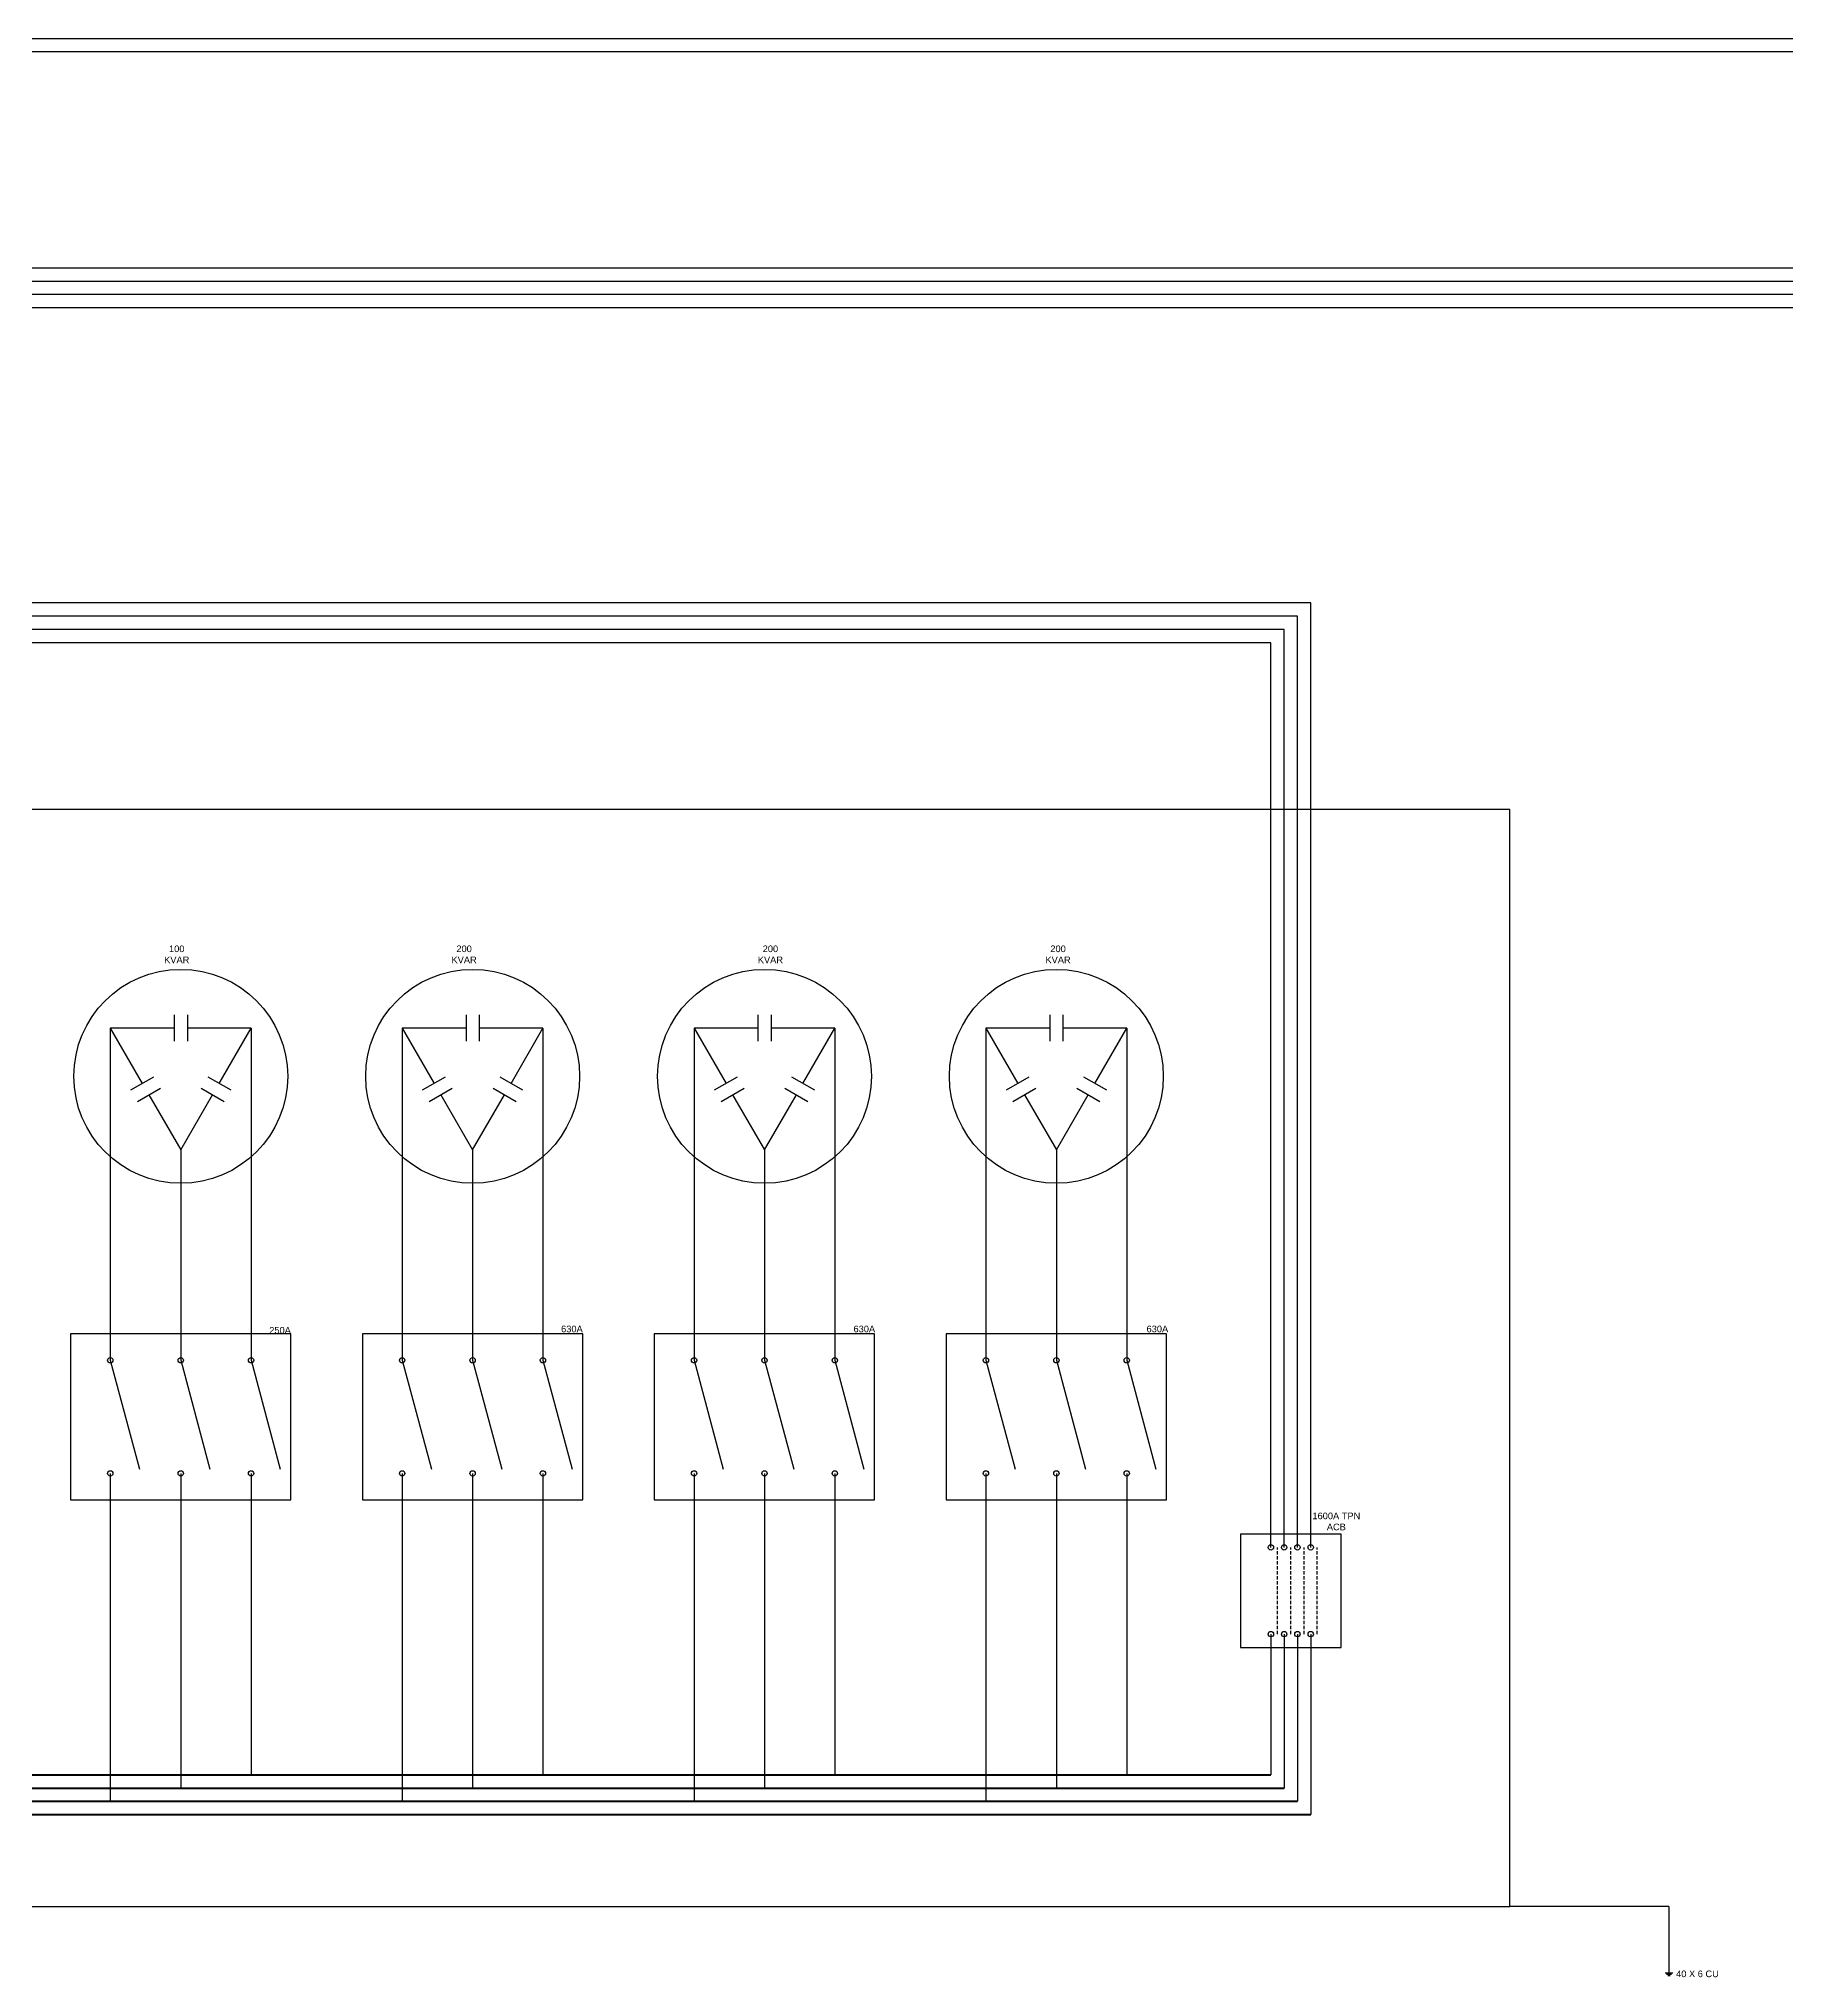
# Model space of a CAD drawing. Header units: inches. Extents: x -137 to 2243, y 16 to 894.
# Drawn here: x 1395.4 to 1527.1, y 199.1 to 345.2 of the extents above; entities that cross this region are included whole.
import ezdxf

# ---------------------------------------------------------------- set-up
doc = ezdxf.new("R2010")
doc.units = ezdxf.units.IN
doc.header["$MEASUREMENT"] = 0
doc.linetypes.add('DASHED2', pattern=[0.375, 0.25, -0.125])
doc.styles.get("Standard").update_dxf_attribs({"font": 'arial.ttf'})

msp = doc.modelspace()

# ---------------------------------------------------------------- linework, layer by layer
at = {"color": 2, "true_color": 0xf1eb1f}
for p, q in [((1788.96, 345.16), (1147.52, 345.16)), ((1789.96, 344.16), (1148.52, 344.16)), ((1167.78, 327.9), (1925.5, 327.9)), ((1168.78, 326.9), (1924.5, 326.9)), ((1169.78, 325.9), (1923.5, 325.9)), ((1170.78, 324.9), (1922.5, 324.9))]:
    msp.add_line(p, q, dxfattribs=at)
for p, q in [((1491.27, 302.64), (1236.64, 302.64)), ((1491.27, 239.99), (1491.27, 302.64)), ((1490.27, 301.64), (1237.64, 301.64)), ((1490.27, 239.99), (1490.27, 301.64)), ((1489.27, 300.64), (1238.64, 300.64)), ((1488.27, 299.64), (1239.64, 299.64)), ((1488.27, 231.46), (1488.27, 299.64)), ((1489.27, 239.99), (1489.27, 300.64)), ((1400.79, 270.6), (1400.79, 245.56)), ((1405.6, 271.6), (1405.6, 269.6)), ((1406.6, 271.6), (1406.6, 269.6)), ((1411.4, 270.6), (1411.4, 245.56)), ((1422.79, 270.6), (1422.79, 245.56)), ((1427.6, 271.6), (1427.6, 269.6)), ((1428.6, 271.6), (1428.6, 269.6)), ((1433.4, 270.6), (1433.4, 245.56)), ((1444.79, 270.6), (1444.79, 245.56)), ((1449.6, 271.6), (1449.6, 269.6)), ((1450.6, 271.6), (1450.6, 269.6)), ((1455.4, 270.6), (1455.4, 245.56)), ((1466.79, 270.6), (1466.79, 245.56)), ((1471.6, 271.6), (1471.6, 269.6)), ((1472.6, 271.6), (1472.6, 269.6)), ((1477.4, 270.6), (1477.4, 245.56)), ((1402.33, 265.93), (1404.06, 266.93)), ((1402.83, 265.07), (1404.56, 266.07)), ((1407.64, 266.07), (1409.37, 265.07)), ((1408.14, 266.93), (1409.87, 265.93)), ((1424.33, 265.93), (1426.06, 266.93)), ((1424.83, 265.07), (1426.56, 266.07)), ((1429.64, 266.07), (1431.37, 265.07)), ((1430.14, 266.93), (1431.87, 265.93)), ((1446.33, 265.93), (1448.06, 266.93)), ((1446.83, 265.07), (1448.56, 266.07)), ((1451.64, 266.07), (1453.37, 265.07)), ((1452.14, 266.93), (1453.87, 265.93)), ((1468.33, 265.93), (1470.06, 266.93)), ((1468.83, 265.07), (1470.56, 266.07)), ((1473.64, 266.07), (1475.37, 265.07)), ((1474.14, 266.93), (1475.87, 265.93)), ((1406.1, 261.41), (1406.1, 245.56)), ((1428.1, 261.41), (1428.1, 245.56)), ((1450.1, 261.41), (1450.1, 245.56)), ((1472.1, 261.41), (1472.1, 245.56)), ((1400.79, 245.56), (1402.99, 237.35)), ((1406.1, 245.56), (1408.3, 237.35)), ((1411.4, 245.56), (1413.6, 237.35)), ((1422.79, 245.56), (1424.99, 237.35)), ((1428.1, 245.56), (1430.3, 237.35)), ((1433.4, 245.56), (1435.6, 237.35)), ((1444.79, 245.56), (1446.99, 237.35)), ((1450.1, 245.56), (1452.3, 237.35)), ((1455.4, 245.56), (1457.6, 237.35)), ((1466.79, 245.56), (1468.99, 237.35)), ((1472.1, 245.56), (1474.3, 237.35)), ((1477.4, 245.56), (1479.6, 237.35)), ((1489.27, 231.46), (1489.27, 239.99)), ((1490.27, 231.46), (1490.27, 239.99)), ((1491.27, 231.46), (1491.27, 239.99)), ((1400.79, 237.03), (1400.79, 212.32)), ((1406.1, 237.03), (1406.1, 213.32)), ((1406.1, 237.03), (1406.1, 235.03)), ((1411.4, 237.03), (1411.4, 214.32)), ((1422.79, 237.03), (1422.79, 212.32)), ((1428.1, 237.03), (1428.1, 213.32)), ((1428.1, 237.03), (1428.1, 235.03)), ((1433.4, 237.03), (1433.4, 214.32)), ((1444.79, 237.03), (1444.79, 212.32)), ((1450.1, 237.03), (1450.1, 213.32)), ((1450.1, 237.03), (1450.1, 235.03)), ((1455.4, 237.03), (1455.4, 214.32)), ((1466.79, 237.03), (1466.79, 212.32)), ((1472.1, 237.03), (1472.1, 213.32)), ((1472.1, 237.03), (1472.1, 235.03)), ((1477.4, 237.03), (1477.4, 214.32)), ((1488.27, 224.92), (1488.27, 214.32)), ((1489.27, 224.92), (1489.27, 213.32)), ((1490.27, 224.92), (1490.27, 212.32)), ((1491.27, 224.92), (1491.27, 211.32)), ((1518.27, 204.39), (1506.27, 204.39)), ((1518.27, 204.39), (1518.27, 199.39)), ((1517.99, 199.39), (1518.56, 199.39)), ((1518.09, 199.29), (1518.46, 199.29)), ((1518.19, 199.19), (1518.36, 199.19))]:
    msp.add_line(p, q)
at = {"color": 18, "linetype": 'DASHED2', "true_color": 0x000000}
for p, q in [((1488.77, 224.92), (1488.77, 231.46)), ((1489.77, 224.92), (1489.77, 231.46)), ((1490.77, 224.92), (1490.77, 231.46)), ((1491.77, 224.92), (1491.77, 231.46))]:
    msp.add_line(p, q, dxfattribs=at)
at = {"color": 240, "lineweight": 211, "true_color": 0xed1f24}
msp.add_line((1265.18, 214.32), (1488.27, 214.32), dxfattribs=at)
at = {"color": 40, "lineweight": 211, "true_color": 0xf8d731}
msp.add_line((1265.18, 213.32), (1489.27, 213.32), dxfattribs=at)
at = {"color": 152, "lineweight": 211, "true_color": 0x2776bb}
msp.add_line((1265.18, 212.32), (1490.27, 212.32), dxfattribs=at)
at = {"color": 18, "lineweight": 211, "true_color": 0x000000}
msp.add_line((1265.18, 211.32), (1491.27, 211.32), dxfattribs=at)
for points in [[(1506.27, 287.08), (1257.54, 287.08), (1257.54, 204.39), (1506.27, 204.39)], [(1414.4, 247.56), (1397.79, 247.56), (1397.79, 235.03), (1414.4, 235.03)], [(1436.4, 247.56), (1419.79, 247.56), (1419.79, 235.03), (1436.4, 235.03)], [(1458.4, 247.56), (1441.79, 247.56), (1441.79, 235.03), (1458.4, 235.03)], [(1480.4, 247.56), (1463.79, 247.56), (1463.79, 235.03), (1480.4, 235.03)]]:
    msp.add_lwpolyline(points, close=True)
for points in [[(1405.6, 270.6), (1400.79, 270.6), (1403.2, 266.43)], [(1409, 266.43), (1411.4, 270.6), (1406.6, 270.6)], [(1427.6, 270.6), (1422.79, 270.6), (1425.2, 266.43)], [(1431, 266.43), (1433.4, 270.6), (1428.6, 270.6)], [(1449.6, 270.6), (1444.79, 270.6), (1447.2, 266.43)], [(1453, 266.43), (1455.4, 270.6), (1450.6, 270.6)], [(1471.6, 270.6), (1466.79, 270.6), (1469.2, 266.43)], [(1475, 266.43), (1477.4, 270.6), (1472.6, 270.6)], [(1403.7, 265.57), (1406.1, 261.41), (1408.5, 265.57)], [(1425.7, 265.57), (1428.1, 261.41), (1430.5, 265.57)], [(1447.7, 265.57), (1450.1, 261.41), (1452.5, 265.57)], [(1469.7, 265.57), (1472.1, 261.41), (1474.5, 265.57)]]:
    msp.add_lwpolyline(points)
at = {"color": 18, "true_color": 0x000000}
msp.add_lwpolyline([(1485.97, 223.92), (1493.57, 223.92), (1493.57, 232.46), (1485.97, 232.46)], close=True, dxfattribs=at)
for centre in [(1406.1, 266.96), (1428.1, 266.96), (1450.1, 266.96), (1472.1, 266.96)]:
    msp.add_circle(centre, 8.06)
at = {"color": 9}
for centre in [(1400.79, 245.56), (1406.1, 245.56), (1411.4, 245.56), (1422.79, 245.56), (1428.1, 245.56), (1433.4, 245.56), (1444.79, 245.56), (1450.1, 245.56), (1455.4, 245.56), (1466.79, 245.56), (1472.1, 245.56), (1477.4, 245.56), (1400.79, 237.03), (1406.1, 237.03), (1411.4, 237.03), (1422.79, 237.03), (1428.1, 237.03), (1433.4, 237.03), (1444.79, 237.03), (1450.1, 237.03), (1455.4, 237.03), (1466.79, 237.03), (1472.1, 237.03), (1477.4, 237.03)]:
    msp.add_circle(centre, 0.201, dxfattribs=at)
at = {"color": 18, "true_color": 0x000000}
for centre in [(1488.27, 231.46), (1489.27, 231.46), (1490.27, 231.46), (1491.27, 231.46), (1488.27, 224.92), (1489.27, 224.92), (1490.27, 224.92), (1491.27, 224.92)]:
    msp.add_circle(centre, 0.201, dxfattribs=at)

# ---------------------------------------------------------------- texts
at = {"char_height": 0.5}
for s, width, heights, insert, attachment_point in [('\\pxqc;100\\PKVAR', 2.8873, [0], (1407.24, 276.82), 3), ('\\pxqc;200\\PKVAR', 2.8873, [0], (1428.9, 276.82), 3), ('\\pxqc;200\\PKVAR', 2.8873, [0], (1451.99, 276.82), 3), ('\\pxqc;200\\PKVAR', 2.8873, [0], (1473.67, 276.82), 3), ('250A', 31.2568, [0], (1414.4, 248.07), 3), ('630A', 31.2568, [0], (1436.4, 248.17), 3), ('630A', 31.2568, [0], (1458.44, 248.17), 3), ('630A', 31.2568, [0], (1480.53, 248.17), 3), ('\\pxql;40 X 6 CU', 17.6751, [3.27], (1536.49, 199.06), 9)]:
    msp.add_mtext_dynamic_manual_height_columns(s, width=width, gutter_width=1, heights=heights, dxfattribs=dict(at, insert=insert, attachment_point=attachment_point))
at = {"color": 18, "true_color": 0x000000, "insert": (1490.66, 232.74), "char_height": 0.5, "attachment_point": 7}
msp.add_mtext_dynamic_manual_height_columns('\\pxqc;1600A TPN\\PACB', width=5.0895, gutter_width=1, heights=[2.19], dxfattribs=at)

doc.saveas('drawing.dxf')
